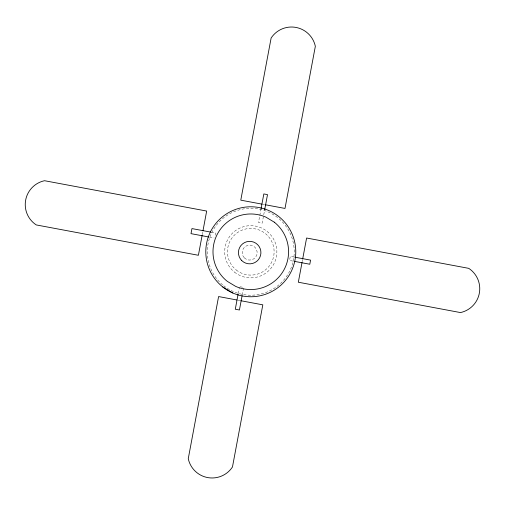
<?xml version="1.0" encoding="UTF-8"?>
<svg xmlns="http://www.w3.org/2000/svg" width="505" height="505" viewBox="0 0 505 505"><rect width="100%" height="100%" fill="white"/><g stroke="black" fill="none" stroke-linecap="round" stroke-linejoin="round"><path stroke-width="0.38" stroke-dasharray="2.52 1.89" d="M202.246 234.692L202.821 231.643M215.496 235.242L215.9 233.07L211.267 232.199M238.24 293.418L239.37 287.395M242.242 294.945L243.656 287.421L240.197 286.777M261.079 208.603L258.484 222.497L262.164 223.185L264.475 210.838M302.179 261.647L302.609 259.355M262.89 204.304L264.412 204.588M209.543 237.123L214.177 237.988M294.055 257.026L290.306 256.325L289.535 260.447L293.285 261.154M237.653 300.128L239.944 300.557M236.264 270.024A23.331 23.331 0 0 0 273.861 255.208A23.331 23.331 0 0 0 242.23 230.059A23.331 23.331 0 0 0 236.264 270.024M234.547 272.189A26.09 26.09 0 0 0 276.589 255.618A26.09 26.09 0 0 0 241.22 227.49A26.09 26.09 0 0 0 234.547 272.189M223.74 285.773A43.455 43.455 0 0 0 293.759 258.181A43.455 43.455 0 0 0 234.85 211.336A43.455 43.455 0 0 0 223.74 285.773M244.369 257.897A7.499 7.499 0 0 0 256.912 254.539A7.499 7.499 0 0 0 247.734 245.354A7.499 7.499 0 0 0 244.369 257.897"/><path stroke-width="0.76" d="M202.107 235.45L198.396 255.277L36.265 224.933A24.366 24.366 0 0 1 44.541 180.714L206.671 211.058L202.959 230.88M238.101 294.169L235.286 309.218L239.427 309.994L242.103 295.696M261.079 208.603L263.825 193.939L267.511 194.627L264.62 210.067M302.041 262.404L298.329 282.226L460.459 312.57A24.366 24.366 0 0 0 468.735 268.351L306.604 238.013L302.754 258.592M262.127 204.159L240.778 200.163L271.122 38.033A24.366 24.366 0 0 1 315.341 46.308L284.997 208.439L265.175 204.727M210.49 232.054L191.95 228.588L191.004 233.651L208.773 236.978M294.806 257.171L310.569 260.119L309.799 264.241L294.036 261.293M236.895 299.983L218.596 296.561L188.258 458.691A24.366 24.366 0 0 0 232.47 466.967L262.815 304.837L240.708 300.696M222.787 286.979A44.983 44.983 0 0 0 295.28 258.402A44.983 44.983 0 0 0 234.288 209.916A44.983 44.983 0 0 0 222.787 286.979L232.855 293.02M274.303 222.187L265.845 217.106A37.787 37.787 0 0 0 227.269 281.342L235.728 286.423A37.787 37.787 0 0 0 274.303 222.187M241.718 260.548A11.249 11.249 0 0 0 260.536 255.511A11.249 11.249 0 0 0 246.762 241.737A11.249 11.249 0 0 0 241.718 260.548"/></g></svg>
